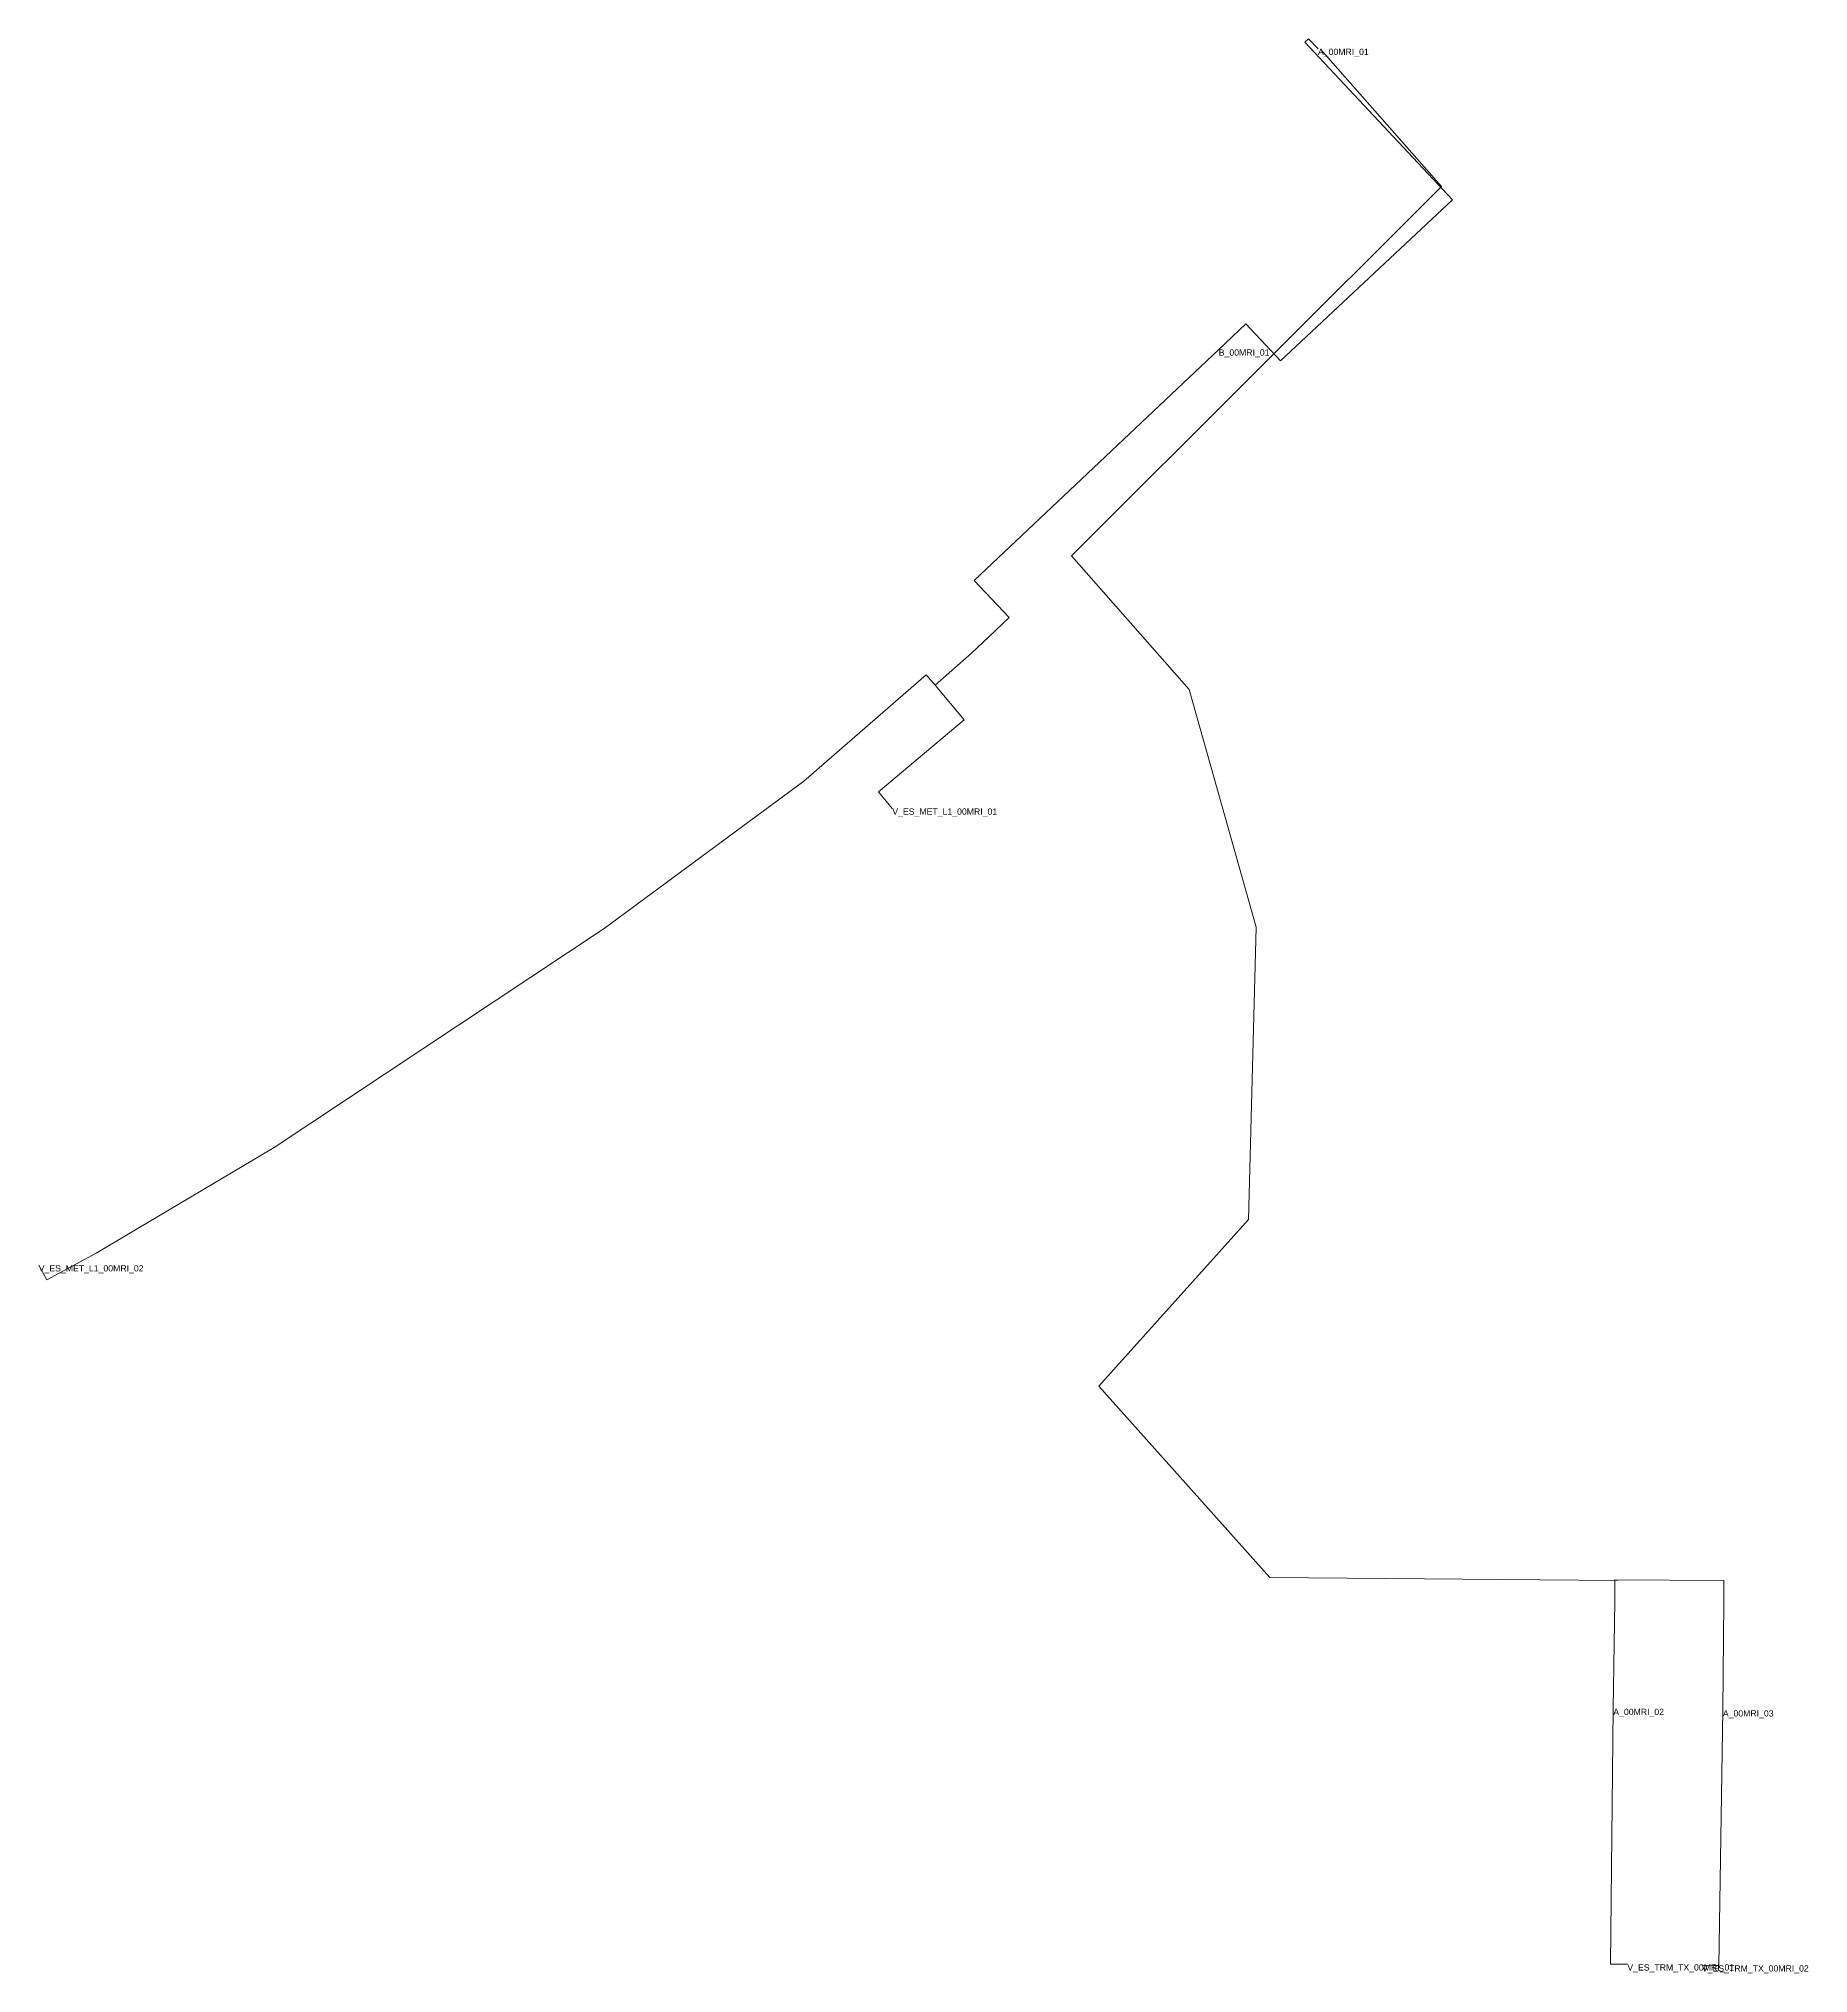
# Model space of a CAD drawing. Header units: metres. Extents: x 431896 to 432038, y 4582821 to 4582977.
import ezdxf
from ezdxf.enums import TextEntityAlignment as Align

# ---------------------------------------------------------------- set-up
doc = ezdxf.new("R2010")
doc.units = ezdxf.units.M
doc.header["$MEASUREMENT"] = 0
for name, color, linetype, lineweight, true_color in [('01_A_AccesTren_t', 40, 'Continuous', 0, 0xffd600), ('01_C_AccesExt_t', 251, 'Continuous', 0, 0x646464), ('01_C_CarrerHoritzontal_l', 251, 'Continuous', 0, 0x646464), ('01_C_CarrerRampaD_l', 251, 'Continuous', 0, 0x646464), ('01_I_Ascensor_l', 251, 'Continuous', 0, 0x646464), ('01_I_BarreraTarifaria_t', 251, 'Continuous', 0, 0x646464), ('01_I_Horitzontal_l', 251, 'Continuous', 0, 0x646464), ('01_I_Rampa_l', 251, 'Continuous', 0, 0x646464)]:
    doc.layers.add(name, color=color, linetype=linetype, lineweight=lineweight, true_color=true_color)
doc.styles.add('Style-Arial', font='arial.ttf')

msp = doc.modelspace()

# ---------------------------------------------------------------- linework, layer by layer
at = {"layer": '01_C_CarrerHoritzontal_l'}
for p, q in [((432022.812, 4582852.928494, 11.317), (432031.5565, 4582852.891494, 11.4495)), ((432022.812, 4582852.928494, 11.317), (432022.812, 4582851.2135, 11.317)), ((432031.5565, 4582852.891494, 11.4495), (432031.5565, 4582851.1765, 11.4495))]:
    msp.add_line(p, q, dxfattribs=at)
at = {"layer": '01_C_CarrerHoritzontal_l', "extrusion": (-0.247602598989407, 0.0410682304413957, 0.9679908849891633), "elevation": 81249.796685, "flags": 128}
msp.add_lwpolyline([(-4591894.194465, -313364.434252), (-4591884.901726, -313352.672152), (-4591850.764951, -313377.943236), (-4591841.723234, -313366.498861), (-4591823.771809, -313357.781489), (-4591800.521545, -313354.455286), (-4591785.336667, -313364.434252), (-4591772.427927, -313347.84953), (-4591776.779852, -313319.343971)], dxfattribs=at)
at = {"layer": '01_C_CarrerRampaD_l'}
msp.add_line((432031.5565, 4582851.1765, 11.4495), (432031.487698, 4582842.459386), dxfattribs=at)
at = {"layer": '01_C_CarrerRampaD_l', "extrusion": (-0.0115566955291021, -0.7948402796485463, 0.6067086389995352), "elevation": -3647620.630104, "flags": 128}
msp.add_lwpolyline([(365351.166276, 2783981.181587), (365351.166276, 2783981.181587), (365351.166276, 2783966.945012)], dxfattribs=at)
at = {"layer": '01_I_Ascensor_l'}
for p, q in [((431998.209249, 4582976.708622), (431997.90147, 4582976.419847, -10)), ((431972.526024, 4582928.661205, -10), (431971.125012, 4582927.345714, -20))]:
    msp.add_line(p, q, dxfattribs=at)
at = {"layer": '01_I_Horitzontal_l'}
for p, q in [((431998.965606, 4582975.902474), (431998.209249, 4582976.708622)), ((431971.125012, 4582927.345714, -20), (431968.202656, 4582924.795493, -20))]:
    msp.add_line(p, q, dxfattribs=at)
at = {"layer": '01_I_Horitzontal_l', "flags": 128}
for points, elevation in [([(431997.90147, 4582976.419847), (432009.76481, 4582963.775832), (431995.961029, 4582950.824334), (431993.169409, 4582953.799658), (431990.991487, 4582951.756206)], -10), ([(431990.991487, 4582951.756206), (431971.356851, 4582933.187255), (431974.168354, 4582930.214397), (431972.526024, 4582928.661205)], -10), ([(431968.202656, 4582924.795493), (431967.47785, 4582925.626065), (431957.672589, 4582917.069413), (431941.627184, 4582905.234994), (431915.111814, 4582887.669886), (431900.813537, 4582879.160173)], -20), ([(431968.202656, 4582924.795493), (431970.540148, 4582922.010605), (431963.646594, 4582916.224509), (431964.768597, 4582914.885594)], -20), ([(431900.179033, 4582878.820177), (431896.842705, 4582877.032421), (431896.193896, 4582878.202991)], -20)]:
    msp.add_lwpolyline(points, dxfattribs=dict(at, elevation=elevation))
for points in [[(432022.686428, 4582842.576959), (432022.455469, 4582822.07576), (432023.816447, 4582822.05758)], [(432031.487698, 4582842.459386), (432031.170939, 4582821.959334), (432029.80996, 4582821.977515)]]:
    msp.add_lwpolyline(points, dxfattribs=at)
at = {"layer": '01_I_Rampa_l'}
msp.add_line((431900.813537, 4582879.160173, -20), (431900.179033, 4582878.820177, -20), dxfattribs=at)

# ---------------------------------------------------------------- texts
at = {"layer": '01_A_AccesTren_t', "style": 'Style-Arial'}
for s, p in [('V_ES_MET_L1_00MRI_01', (431964.768597, 4582914.885594, -20)), ('V_ES_MET_L1_00MRI_02', (431896.193896, 4582878.202991, -20)), ('V_ES_TRM_TX_00MRI_01', (432023.816447, 4582822.05758)), ('V_ES_TRM_TX_00MRI_02', (432029.80996, 4582821.977515))]:
    msp.add_text(s, height=0.5, dxfattribs=at).set_placement(p, align=Align.TOP_LEFT)
at = {"layer": '01_C_AccesExt_t', "style": 'Style-Arial'}
for s, p in [('A_00MRI_01', (431998.965606, 4582975.902474)), ('A_00MRI_02', (432022.686428, 4582842.576959)), ('A_00MRI_03', (432031.487698, 4582842.459386))]:
    msp.add_text(s, height=0.5, dxfattribs=at).set_placement(p, align=Align.TOP_LEFT)
at = {"layer": '01_I_BarreraTarifaria_t', "style": 'Style-Arial'}
msp.add_text('B_00MRI_01', height=0.5, dxfattribs=at).set_placement((431990.991487, 4582951.756206, -10), align=Align.TOP_LEFT)

doc.saveas('drawing.dxf')
